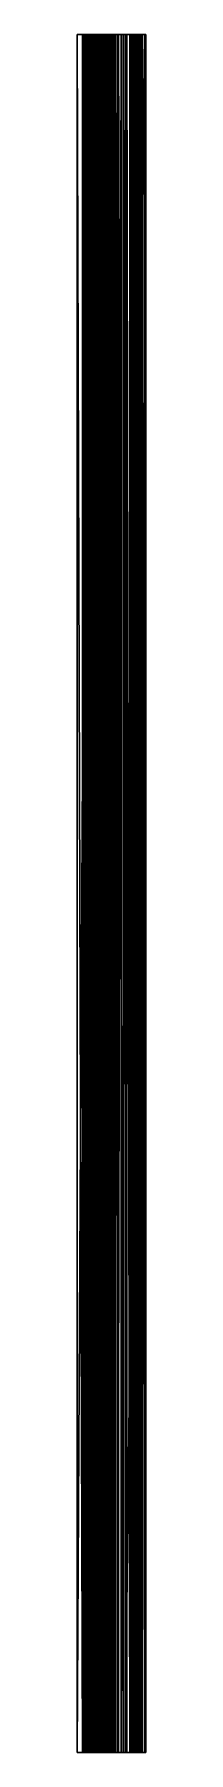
# Model space of a CAD drawing. Header units: millimetres. Extents: x -40 to 40, y -1000 to 1000.
import ezdxf

# ---------------------------------------------------------------- set-up
doc = ezdxf.new("R2010")
doc.units = ezdxf.units.MM
doc.layers.get('0').update_dxf_attribs({"color": 156})

msp = doc.modelspace()

# ---------------------------------------------------------------- meshes
at = {"color": 251}
mesh = msp.add_polyface(dxfattribs=at)
corners = [(-3.7, -1000, 5.1), (-6.3, -1000, 2.7), (-6.3, 1000, 2.7), (-7.8, -1000, 14.1), (-5.1, -1000, 16.3), (-5.1, 1000, 16.3), (-10.4, -1000, 11.8), (-7.8, 1000, 14.1), (-12.8, -1000, 9.4), (-10.4, 1000, 11.8), (-17.4, -1000, 4.1), (-15.2, -1000, 6.8), (-15.2, 1000, 6.8), (-19.5, -1000, 1.3), (-17.4, 1000, 4.1), (-12.8, 1000, 9.4), (-21.5, -1000, -1.6), (-19.5, 1000, 1.3), (-23.4, -1000, -4.6), (-21.5, 1000, -1.6), (-25.1, -1000, -7.7), (-23.4, 1000, -4.6), (-26.6, -1000, -10.9), (-25.1, 1000, -7.7), (-28, -1000, -14.2), (-26.6, 1000, -10.9), (-29.3, -1000, -17.8), (-28, 1000, -14.2), (-8.8, -1000, 0), (-8.8, 1000, 0), (-10.9, -1000, -2.5), (-10.9, 1000, -2.5), (-12.9, -1000, -5.4), (-12.9, 1000, -5.4), (-14.7, -1000, -8.5), (-14.7, 1000, -8.5), (-16.2, -1000, -11.7), (-16.2, 1000, -11.7), (-39.9, -1000, -17.8), (-29.3, 1000, -17.8), (-39.9, -1000, -42), (-39.9, 1000, -17.8), (-34, -1000, -42), (-39.9, 1000, -42), (-32.9, -1000, -39.9), (-33, -1000, -41), (-33, 1000, -41), (-31.7, -1000, -36.2), (-32.5, -1000, -38.1), (-32.5, 1000, -38.1), (-17.5, -1000, -15), (-17.5, 1000, -15), (-26.4, -1000, -31.2), (-27.8, -1000, -32.2), (-27.8, 1000, -32.2), (-24.4, -1000, -28.5), (-25.1, -1000, -29.8), (-25.1, 1000, -29.8), (-29.2, -1000, -33.4), (-30.6, -1000, -34.6), (-30.6, 1000, -34.6), (-23.7, -1000, -24.7), (-23.8, -1000, -26.7), (-23.8, 1000, -26.7), (-18.5, -1000, -18.5), (-18.5, 1000, -18.5), (-19.1, -1000, -22), (-19.1, 1000, -22), (-19.2, -1000, -23.7), (-19.2, 1000, -23.7), (-20.2, -1000, -24.7), (-23.7, 1000, -24.7), (-26.4, 1000, -31.2), (-32.9, 1000, -39.9), (-31.7, 1000, -36.2), (-29.2, 1000, -33.4), (-24.4, 1000, -28.5), (-33.1, -1000, -41.4), (-33.1, 1000, -41.4), (-19.3, -1000, -24.2), (-19.3, 1000, -24.2), (-33.3, -1000, -41.7), (-33.3, 1000, -41.7), (-33.6, -1000, -41.9), (-33.6, 1000, -41.9), (-34, 1000, -42), (-19.5, -1000, -24.5), (-19.5, 1000, -24.5), (-19.8, -1000, -24.6), (-19.8, 1000, -24.6), (-20.2, 1000, -24.7)]
mesh.append_faces([[corners[k] for k in face] for face in [(0, 1, 2), (3, 4, 5), (6, 3, 7), (8, 6, 9), (10, 11, 12), (13, 10, 14), (11, 8, 15), (16, 13, 17), (18, 16, 19), (20, 18, 21), (22, 20, 23), (24, 22, 25), (26, 24, 27), (1, 28, 29), (28, 30, 31), (30, 32, 33), (32, 34, 35), (34, 36, 37), (38, 26, 39), (40, 38, 41), (42, 40, 43), (44, 45, 46), (47, 48, 49), (36, 50, 51), (52, 53, 54), (55, 56, 57), (58, 59, 60), (61, 62, 63), (50, 64, 65), (64, 66, 67), (66, 68, 69), (70, 61, 71), (56, 52, 72), (48, 44, 73), (59, 47, 74), (53, 58, 75), (62, 55, 76), (45, 77, 78), (68, 79, 80), (77, 81, 82), (81, 83, 84), (83, 42, 85), (79, 86, 87), (86, 88, 89), (88, 70, 90)]], dxfattribs={"vtx2": -1, "color": 251})
mesh = msp.add_polyface(dxfattribs=at)
corners = [(-6.3, 1000, 2.7), (-3.7, 1000, 5.1), (-3.7, -1000, 5.1), (-5.1, 1000, 16.3), (-7.8, 1000, 14.1), (-7.8, -1000, 14.1), (-10.4, 1000, 11.8), (-10.4, -1000, 11.8), (-12.8, 1000, 9.4), (-12.8, -1000, 9.4), (-15.2, 1000, 6.8), (-17.4, 1000, 4.1), (-17.4, -1000, 4.1), (-19.5, 1000, 1.3), (-19.5, -1000, 1.3), (-15.2, -1000, 6.8), (-21.5, 1000, -1.6), (-21.5, -1000, -1.6), (-23.4, 1000, -4.6), (-23.4, -1000, -4.6), (-25.1, 1000, -7.7), (-25.1, -1000, -7.7), (-26.6, 1000, -10.9), (-26.6, -1000, -10.9), (-28, 1000, -14.2), (-28, -1000, -14.2), (-29.3, 1000, -17.8), (-29.3, -1000, -17.8), (-8.8, 1000, 0), (-6.3, -1000, 2.7), (-10.9, 1000, -2.5), (-8.8, -1000, 0), (-12.9, 1000, -5.4), (-10.9, -1000, -2.5), (-14.7, 1000, -8.5), (-12.9, -1000, -5.4), (-16.2, 1000, -11.7), (-14.7, -1000, -8.5), (-39.9, 1000, -17.8), (-39.9, -1000, -17.8), (-39.9, 1000, -42), (-39.9, -1000, -42), (-34, 1000, -42), (-34, -1000, -42), (-33, 1000, -41), (-32.9, 1000, -39.9), (-32.9, -1000, -39.9), (-32.5, 1000, -38.1), (-31.7, 1000, -36.2), (-31.7, -1000, -36.2), (-17.5, 1000, -15), (-16.2, -1000, -11.7), (-27.8, 1000, -32.2), (-26.4, 1000, -31.2), (-26.4, -1000, -31.2), (-25.1, 1000, -29.8), (-24.4, 1000, -28.5), (-24.4, -1000, -28.5), (-30.6, 1000, -34.6), (-29.2, 1000, -33.4), (-29.2, -1000, -33.4), (-23.8, 1000, -26.7), (-23.7, 1000, -24.7), (-23.7, -1000, -24.7), (-18.5, 1000, -18.5), (-17.5, -1000, -15), (-19.1, 1000, -22), (-18.5, -1000, -18.5), (-19.2, 1000, -23.7), (-19.1, -1000, -22), (-20.2, 1000, -24.7), (-20.2, -1000, -24.7), (-25.1, -1000, -29.8), (-32.5, -1000, -38.1), (-30.6, -1000, -34.6), (-27.8, -1000, -32.2), (-23.8, -1000, -26.7), (-33.1, 1000, -41.4), (-33, -1000, -41), (-19.3, 1000, -24.2), (-19.2, -1000, -23.7), (-33.3, 1000, -41.7), (-33.1, -1000, -41.4), (-33.6, 1000, -41.9), (-33.3, -1000, -41.7), (-33.6, -1000, -41.9), (-19.5, 1000, -24.5), (-19.3, -1000, -24.2), (-19.8, 1000, -24.6), (-19.5, -1000, -24.5), (-19.8, -1000, -24.6)]
mesh.append_faces([[corners[k] for k in face] for face in [(0, 1, 2), (3, 4, 5), (4, 6, 7), (6, 8, 9), (10, 11, 12), (11, 13, 14), (8, 10, 15), (13, 16, 17), (16, 18, 19), (18, 20, 21), (20, 22, 23), (22, 24, 25), (24, 26, 27), (28, 0, 29), (30, 28, 31), (32, 30, 33), (34, 32, 35), (36, 34, 37), (26, 38, 39), (38, 40, 41), (40, 42, 43), (44, 45, 46), (47, 48, 49), (50, 36, 51), (52, 53, 54), (55, 56, 57), (58, 59, 60), (61, 62, 63), (64, 50, 65), (66, 64, 67), (68, 66, 69), (62, 70, 71), (53, 55, 72), (45, 47, 73), (48, 58, 74), (59, 52, 75), (56, 61, 76), (77, 44, 78), (79, 68, 80), (81, 77, 82), (83, 81, 84), (42, 83, 85), (86, 79, 87), (88, 86, 89), (70, 88, 90)]], dxfattribs={"vtx2": -1, "color": 251})
mesh = msp.add_polyface(dxfattribs=at)
corners = [(-19.1, 1000, -22), (-19.2, 1000, -23.7), (-19.3, 1000, -24.2), (-19.8, 1000, -24.6), (-18.5, 1000, -18.5), (-24.4, 1000, -28.5), (-25.1, 1000, -29.8), (-26.4, 1000, -31.2), (-8.8, 1000, 0), (-10.9, 1000, -2.5), (-10.4, 1000, 11.8), (-6.3, 1000, 2.7), (5, 1000, 10.4), (1.9, 1000, 9), (-5.1, 1000, 16.3), (-2.4, 1000, 18.4), (0.4, 1000, 20.3), (3.3, 1000, 22.1), (7.5, 1000, 24.4), (11.4, 1000, 26.2), (16.2, 1000, 28), (29, 1000, 27.5), (28, 1000, 26), (27.3, 1000, 24.5), (26.4, 1000, 22.8), (25.5, 1000, 21.5), (24.2, 1000, 20.2), (22.9, 1000, 19.4), (21.2, 1000, 18.7), (18, 1000, 18), (8.2, 1000, 11.4), (13.5, 1000, 12.5), (18, 1000, 13.7), (18, 1000, 13.3), (17.8, 1000, 13), (17.5, 1000, 12.8), (17.1, 1000, 12.7), (16.1, 1000, 42), (39, 1000, 42), (39.7, 1000, 41.7), (36.3, 1000, 33.3), (34, 1000, 30.3), (31.7, 1000, 29.6), (30.1, 1000, 28.6), (-33.6, 1000, -41.9), (-34, 1000, -42), (-39.9, 1000, -42), (-32.5, 1000, -38.1), (-31.7, 1000, -36.2), (-30.6, 1000, -34.6), (-29.2, 1000, -33.4), (-27.8, 1000, -32.2), (-39.9, 1000, -17.8), (-29.3, 1000, -17.8)]
mesh.append_faces([[corners[k] for k in face] for face in [(31, 35, 36), (20, 43, 21), (51, 52, 53)]], dxfattribs={"vtx0": -1, "color": 251})
mesh.append_faces([[corners[k] for k in face] for face in [(0, 2, 3), (10, 14, 16), (16, 18, 20), (10, 16, 20), (20, 22, 24), (24, 26, 28), (20, 24, 28), (10, 20, 28), (12, 10, 29), (29, 33, 35), (31, 29, 35), (20, 38, 39), (39, 40, 41), (20, 39, 41), (47, 44, 46)]], dxfattribs={"vtx0": -1, "vtx1": -1, "vtx2": -1, "color": 251})
mesh.append_faces([[corners[k] for k in face] for face in [(10, 28, 29), (20, 41, 42), (20, 42, 43), (51, 46, 52)]], dxfattribs={"vtx0": -1, "vtx2": -1, "color": 251})
mesh.append_faces([[corners[k] for k in face] for face in [(4, 0, 3), (8, 9, 10), (11, 8, 10), (12, 13, 10), (30, 12, 29), (31, 30, 29), (48, 47, 46), (49, 48, 46), (50, 49, 46), (51, 50, 46)]], dxfattribs={"vtx1": -1, "vtx2": -1, "color": 251})
mesh.append_faces([[corners[k] for k in face] for face in [(0, 1, 2), (5, 6, 7), (14, 15, 16), (16, 17, 18), (18, 19, 20), (20, 21, 22), (22, 23, 24), (24, 25, 26), (26, 27, 28), (29, 32, 33), (33, 34, 35), (20, 37, 38), (44, 45, 46)]], dxfattribs={"vtx2": -1, "color": 251})
mesh = msp.add_polyface(dxfattribs=at)
corners = [(-19.3, 1000, -24.2), (-19.5, 1000, -24.5), (-19.8, 1000, -24.6), (-20.2, 1000, -24.7), (-23.7, 1000, -24.7), (-18.5, 1000, -18.5), (-17.5, 1000, -15), (-16.2, 1000, -11.7), (-14.7, 1000, -8.5), (-23.8, 1000, -26.7), (-24.4, 1000, -28.5), (-26.4, 1000, -31.2), (-27.8, 1000, -32.2), (-29.3, 1000, -17.8), (-28, 1000, -14.2), (-26.6, 1000, -10.9), (-25.1, 1000, -7.7), (-23.4, 1000, -4.6), (-21.5, 1000, -1.6), (-19.5, 1000, 1.3), (-17.4, 1000, 4.1), (-15.2, 1000, 6.8), (-12.8, 1000, 9.4), (-10.4, 1000, 11.8), (-12.9, 1000, -5.4), (-10.9, 1000, -2.5), (-3.7, 1000, 5.1), (-6.3, 1000, 2.7), (-1, 1000, 7.2), (1.9, 1000, 9), (-7.8, 1000, 14.1), (-5.1, 1000, 16.3), (21.2, 1000, 18.7), (22.9, 1000, 19.4), (22.9, -1000, 19.4), (39, 1000, 42), (39.4, 1000, 41.9), (39.7, 1000, 41.7), (39.9, 1000, 41.4), (39.9, 1000, 41), (39.9, 1000, 34.3), (39.9, 1000, 33.9), (39.7, 1000, 33.6), (39.4, 1000, 33.4), (39, 1000, 33.3), (36.3, 1000, 33.3), (36.3, 1000, 31.4), (36.3, 1000, 30.9), (36.1, 1000, 30.6), (35.8, 1000, 30.4), (35.4, 1000, 30.4), (34, 1000, 30.3), (-32.9, 1000, -39.9), (-33, 1000, -41), (-33.1, 1000, -41.4), (-33.3, 1000, -41.7), (-33.6, 1000, -41.9), (-32.5, 1000, -38.1)]
mesh.append_faces([[corners[k] for k in face] for face in [(5, 2, 4), (4, 10, 11), (11, 13, 15), (4, 11, 15), (15, 17, 19), (19, 21, 23), (15, 19, 23), (4, 15, 23), (8, 4, 23), (37, 39, 41), (41, 43, 45), (37, 41, 45), (45, 47, 49), (45, 49, 51), (52, 54, 56)]], dxfattribs={"vtx0": -1, "vtx1": -1, "vtx2": -1, "color": 251})
mesh.append_faces([[corners[k] for k in face] for face in [(6, 5, 4), (7, 6, 4), (8, 7, 4), (24, 8, 23), (25, 24, 23), (26, 27, 23), (28, 26, 23), (29, 28, 23), (57, 52, 56)]], dxfattribs={"vtx1": -1, "vtx2": -1, "color": 251})
mesh.append_faces([[corners[k] for k in face] for face in [(0, 1, 2), (2, 3, 4), (4, 9, 10), (11, 12, 13), (13, 14, 15), (15, 16, 17), (17, 18, 19), (19, 20, 21), (21, 22, 23), (23, 30, 31), (32, 33, 34), (35, 36, 37), (37, 38, 39), (39, 40, 41), (41, 42, 43), (43, 44, 45), (45, 46, 47), (47, 48, 49), (49, 50, 51), (52, 53, 54), (54, 55, 56)]], dxfattribs={"vtx2": -1, "color": 251})
mesh = msp.add_polyface(dxfattribs=at)
corners = [(17.1, -1000, 12.7), (13.5, -1000, 12.5), (13.5, 1000, 12.5), (18, -1000, 18), (18, -1000, 13.7), (18, 1000, 13.7), (8.2, -1000, 11.4), (8.2, 1000, 11.4), (5, -1000, 10.4), (5, 1000, 10.4), (1.9, -1000, 9), (1.9, 1000, 9), (21.2, -1000, 18.7), (18, 1000, 18), (24.2, -1000, 20.2), (22.9, -1000, 19.4), (22.9, 1000, 19.4), (26.4, -1000, 22.8), (25.5, -1000, 21.5), (25.5, 1000, 21.5), (28, -1000, 26), (27.3, -1000, 24.5), (27.3, 1000, 24.5), (30.1, -1000, 28.6), (29, -1000, 27.5), (29, 1000, 27.5), (35.4, -1000, 30.4), (34, -1000, 30.3), (34, 1000, 30.3), (36.3, -1000, 33.3), (36.3, -1000, 31.4), (36.3, 1000, 31.4), (31.7, -1000, 29.6), (31.7, 1000, 29.6), (39, -1000, 33.3), (36.3, 1000, 33.3), (39.9, -1000, 41), (39.9, -1000, 34.3), (39.9, 1000, 34.3), (16.1, -1000, 42), (39, -1000, 42), (39, 1000, 42), (16.2, -1000, 28), (16.1, 1000, 42), (-1, -1000, 7.2), (-1, 1000, 7.2), (-3.7, -1000, 5.1), (-3.7, 1000, 5.1), (7.5, -1000, 24.4), (11.4, -1000, 26.2), (11.4, 1000, 26.2), (3.3, -1000, 22.1), (7.5, 1000, 24.4), (16.2, 1000, 28), (0.4, -1000, 20.3), (3.3, 1000, 22.1), (-2.4, -1000, 18.4), (0.4, 1000, 20.3), (-5.1, -1000, 16.3), (-2.4, 1000, 18.4), (28, 1000, 26), (21.2, 1000, 18.7), (24.2, 1000, 20.2), (30.1, 1000, 28.6), (26.4, 1000, 22.8), (39.4, -1000, 41.9), (39.4, 1000, 41.9), (39.9, -1000, 33.9), (39.9, 1000, 33.9), (18, -1000, 13.3), (18, 1000, 13.3), (39.7, -1000, 41.7), (39.7, 1000, 41.7), (39.9, -1000, 41.4), (39.9, 1000, 41.4), (39.9, 1000, 41), (39.7, -1000, 33.6), (39.7, 1000, 33.6), (39.4, -1000, 33.4), (39.4, 1000, 33.4), (39, 1000, 33.3), (17.8, -1000, 13), (17.8, 1000, 13), (17.5, -1000, 12.8), (17.5, 1000, 12.8), (17.1, 1000, 12.7), (36.3, -1000, 30.9), (36.1, -1000, 30.6), (36.1, 1000, 30.6), (35.8, -1000, 30.4), (35.8, 1000, 30.4), (35.4, 1000, 30.4)]
mesh.append_faces([[corners[k] for k in face] for face in [(0, 1, 2), (3, 4, 5), (1, 6, 7), (6, 8, 9), (8, 10, 11), (12, 3, 13), (14, 15, 16), (17, 18, 19), (20, 21, 22), (23, 24, 25), (26, 27, 28), (29, 30, 31), (27, 32, 33), (34, 29, 35), (36, 37, 38), (39, 40, 41), (42, 39, 43), (10, 44, 45), (44, 46, 47), (48, 49, 50), (51, 48, 52), (49, 42, 53), (54, 51, 55), (56, 54, 57), (58, 56, 59), (24, 20, 60), (15, 12, 61), (18, 14, 62), (32, 23, 63), (21, 17, 64), (40, 65, 66), (37, 67, 68), (4, 69, 70), (65, 71, 72), (71, 73, 74), (73, 36, 75), (67, 76, 77), (76, 78, 79), (78, 34, 80), (69, 81, 82), (81, 83, 84), (83, 0, 85), (86, 87, 88), (87, 89, 90), (89, 26, 91)]], dxfattribs={"vtx2": -1, "color": 251})
mesh = msp.add_polyface(dxfattribs=at)
corners = [(13.5, 1000, 12.5), (17.1, 1000, 12.7), (17.1, -1000, 12.7), (18, 1000, 13.7), (18, 1000, 18), (18, -1000, 18), (8.2, 1000, 11.4), (13.5, -1000, 12.5), (5, 1000, 10.4), (8.2, -1000, 11.4), (1.9, 1000, 9), (5, -1000, 10.4), (21.2, 1000, 18.7), (21.2, -1000, 18.7), (22.9, 1000, 19.4), (24.2, 1000, 20.2), (24.2, -1000, 20.2), (25.5, 1000, 21.5), (26.4, 1000, 22.8), (26.4, -1000, 22.8), (27.3, 1000, 24.5), (28, 1000, 26), (28, -1000, 26), (29, 1000, 27.5), (30.1, 1000, 28.6), (30.1, -1000, 28.6), (34, 1000, 30.3), (35.4, 1000, 30.4), (35.4, -1000, 30.4), (36.3, 1000, 31.4), (36.3, 1000, 33.3), (36.3, -1000, 33.3), (31.7, 1000, 29.6), (34, -1000, 30.3), (39, 1000, 33.3), (39, -1000, 33.3), (39.9, 1000, 34.3), (39.9, 1000, 41), (39.9, -1000, 41), (39, 1000, 42), (16.1, 1000, 42), (16.1, -1000, 42), (16.2, 1000, 28), (16.2, -1000, 28), (-1, 1000, 7.2), (1.9, -1000, 9), (-3.7, 1000, 5.1), (-1, -1000, 7.2), (11.4, 1000, 26.2), (7.5, 1000, 24.4), (7.5, -1000, 24.4), (3.3, 1000, 22.1), (3.3, -1000, 22.1), (11.4, -1000, 26.2), (0.4, 1000, 20.3), (0.4, -1000, 20.3), (-2.4, 1000, 18.4), (-2.4, -1000, 18.4), (-5.1, 1000, 16.3), (-5.1, -1000, 16.3), (29, -1000, 27.5), (25.5, -1000, 21.5), (31.7, -1000, 29.6), (27.3, -1000, 24.5), (39.4, 1000, 41.9), (39, -1000, 42), (39.9, 1000, 33.9), (39.9, -1000, 34.3), (18, 1000, 13.3), (18, -1000, 13.7), (36.3, 1000, 30.9), (36.3, -1000, 31.4), (39.7, 1000, 41.7), (39.4, -1000, 41.9), (39.9, 1000, 41.4), (39.7, -1000, 41.7), (39.9, -1000, 41.4), (39.7, 1000, 33.6), (39.9, -1000, 33.9), (39.4, 1000, 33.4), (39.7, -1000, 33.6), (39.4, -1000, 33.4), (17.8, 1000, 13), (18, -1000, 13.3), (17.5, 1000, 12.8), (17.8, -1000, 13), (17.5, -1000, 12.8), (36.1, 1000, 30.6), (36.3, -1000, 30.9), (35.8, 1000, 30.4), (36.1, -1000, 30.6), (35.8, -1000, 30.4)]
mesh.append_faces([[corners[k] for k in face] for face in [(0, 1, 2), (3, 4, 5), (6, 0, 7), (8, 6, 9), (10, 8, 11), (4, 12, 13), (14, 15, 16), (17, 18, 19), (20, 21, 22), (23, 24, 25), (26, 27, 28), (29, 30, 31), (32, 26, 33), (30, 34, 35), (36, 37, 38), (39, 40, 41), (40, 42, 43), (44, 10, 45), (46, 44, 47), (48, 49, 50), (49, 51, 52), (42, 48, 53), (51, 54, 55), (54, 56, 57), (56, 58, 59), (21, 23, 60), (15, 17, 61), (24, 32, 62), (18, 20, 63), (64, 39, 65), (66, 36, 67), (68, 3, 69), (70, 29, 71), (72, 64, 73), (74, 72, 75), (37, 74, 76), (77, 66, 78), (79, 77, 80), (34, 79, 81), (82, 68, 83), (84, 82, 85), (1, 84, 86), (87, 70, 88), (89, 87, 90), (27, 89, 91)]], dxfattribs={"vtx2": -1, "color": 251})
mesh = msp.add_polyface(dxfattribs=at)
corners = [(-29.3, -1000, -17.8), (-39.9, -1000, -17.8), (-39.9, -1000, -42), (-34, -1000, -42), (-33.6, -1000, -41.9), (36.3, -1000, 31.4), (36.3, -1000, 30.9), (36.3, 1000, 30.9), (31.7, -1000, 29.6), (34, -1000, 30.3), (36.3, -1000, 33.3), (30.1, -1000, 28.6), (39.7, -1000, 41.7), (29, -1000, 27.5), (39, -1000, 42), (16.1, -1000, 42), (16.2, -1000, 28), (-25.1, -1000, -29.8), (-24.4, -1000, -28.5), (-23.8, -1000, -26.7), (-27.8, -1000, -32.2), (-23.7, -1000, -24.7), (-20.2, -1000, -24.7), (-19.8, -1000, -24.6), (-19.5, -1000, -24.5), (-19.3, -1000, -24.2), (-19.2, -1000, -23.7), (-19.1, -1000, -22), (-18.5, -1000, -18.5), (13.5, -1000, 12.5), (17.1, -1000, 12.7), (17.5, -1000, 12.8), (17.8, -1000, 13), (18, -1000, 13.3), (18, -1000, 13.7), (18, -1000, 18), (8.2, -1000, 11.4), (5, -1000, 10.4), (1.9, -1000, 9), (21.2, -1000, 18.7), (22.9, -1000, 19.4), (24.2, -1000, 20.2), (25.5, -1000, 21.5), (26.4, -1000, 22.8), (27.3, -1000, 24.5), (28, -1000, 26), (11.4, -1000, 26.2), (7.5, -1000, 24.4), (3.3, -1000, 22.1), (0.4, -1000, 20.3), (-2.4, -1000, 18.4), (-5.1, -1000, 16.3), (-8.8, -1000, 0), (-6.3, -1000, 2.7), (-10.9, -1000, -2.5)]
mesh.append_faces([[corners[k] for k in face] for face in [(13, 15, 16)]], dxfattribs={"vtx0": -1, "color": 251})
mesh.append_faces([[corners[k] for k in face] for face in [(0, 2, 4), (11, 10, 12), (13, 12, 14), (20, 17, 19), (21, 23, 25), (21, 25, 27), (29, 31, 33), (29, 33, 35), (35, 40, 42), (35, 42, 45), (45, 16, 47), (47, 49, 51), (45, 47, 51), (35, 45, 51), (38, 35, 51)]], dxfattribs={"vtx0": -1, "vtx1": -1, "vtx2": -1, "color": 251})
mesh.append_faces([[corners[k] for k in face] for face in [(13, 14, 15), (20, 19, 21), (21, 27, 28), (42, 44, 45)]], dxfattribs={"vtx0": -1, "vtx2": -1, "color": 251})
mesh.append_faces([[corners[k] for k in face] for face in [(8, 9, 10), (11, 8, 10), (13, 11, 12), (36, 29, 35), (37, 36, 35), (38, 37, 35), (52, 53, 51), (54, 52, 51)]], dxfattribs={"vtx1": -1, "vtx2": -1, "color": 251})
mesh.append_faces([[corners[k] for k in face] for face in [(0, 1, 2), (2, 3, 4), (5, 6, 7), (17, 18, 19), (21, 22, 23), (23, 24, 25), (25, 26, 27), (29, 30, 31), (31, 32, 33), (33, 34, 35), (35, 39, 40), (40, 41, 42), (42, 43, 44), (45, 13, 16), (16, 46, 47), (47, 48, 49), (49, 50, 51)]], dxfattribs={"vtx2": -1, "color": 251})
mesh = msp.add_polyface(dxfattribs=at)
corners = [(-29.2, -1000, -33.4), (-27.8, -1000, -32.2), (-29.3, -1000, -17.8), (-33.6, -1000, -41.9), (-33.3, -1000, -41.7), (-33.1, -1000, -41.4), (-33, -1000, -41), (-32.9, -1000, -39.9), (-32.5, -1000, -38.1), (-31.7, -1000, -36.2), (-30.6, -1000, -34.6), (34, -1000, 30.3), (35.4, -1000, 30.4), (35.8, -1000, 30.4), (36.1, -1000, 30.6), (36.3, -1000, 30.9), (36.3, -1000, 31.4), (36.3, -1000, 33.3), (39, -1000, 33.3), (39.4, -1000, 33.4), (39.7, -1000, 33.6), (39.9, -1000, 33.9), (39.9, -1000, 34.3), (39.9, -1000, 41), (39.9, -1000, 41.4), (39.7, -1000, 41.7), (39.4, -1000, 41.9), (39, -1000, 42), (-26.4, -1000, -31.2), (-25.1, -1000, -29.8), (-23.7, -1000, -24.7), (-18.5, -1000, -18.5), (-17.5, -1000, -15), (-16.2, -1000, -11.7), (-1, -1000, 7.2), (1.9, -1000, 9), (-5.1, -1000, 16.3), (-3.7, -1000, 5.1), (-6.3, -1000, 2.7), (-12.9, -1000, -5.4), (-10.9, -1000, -2.5), (-14.7, -1000, -8.5), (-7.8, -1000, 14.1), (-10.4, -1000, 11.8), (-12.8, -1000, 9.4), (-15.2, -1000, 6.8), (-17.4, -1000, 4.1), (-19.5, -1000, 1.3), (-21.5, -1000, -1.6), (-23.4, -1000, -4.6), (-25.1, -1000, -7.7), (-26.6, -1000, -10.9), (-28, -1000, -14.2)]
mesh.append_faces([[corners[k] for k in face] for face in [(1, 52, 2)]], dxfattribs={"vtx0": -1, "color": 251})
mesh.append_faces([[corners[k] for k in face] for face in [(0, 2, 10)]], dxfattribs={"vtx0": -1, "vtx1": -1, "color": 251})
mesh.append_faces([[corners[k] for k in face] for face in [(3, 5, 7), (2, 3, 7), (11, 13, 15), (11, 15, 17), (17, 19, 21), (21, 23, 25), (17, 21, 25), (30, 33, 36), (36, 43, 45), (45, 47, 49), (36, 45, 49), (30, 36, 49), (1, 30, 49), (1, 49, 51)]], dxfattribs={"vtx0": -1, "vtx1": -1, "vtx2": -1, "color": 251})
mesh.append_faces([[corners[k] for k in face] for face in [(2, 7, 8), (2, 8, 9), (2, 9, 10), (30, 31, 32), (30, 32, 33), (1, 51, 52)]], dxfattribs={"vtx0": -1, "vtx2": -1, "color": 251})
mesh.append_faces([[corners[k] for k in face] for face in [(34, 35, 36), (37, 34, 36), (38, 37, 36), (39, 40, 36), (41, 39, 36), (33, 41, 36)]], dxfattribs={"vtx1": -1, "vtx2": -1, "color": 251})
mesh.append_faces([[corners[k] for k in face] for face in [(0, 1, 2), (3, 4, 5), (5, 6, 7), (11, 12, 13), (13, 14, 15), (15, 16, 17), (17, 18, 19), (19, 20, 21), (21, 22, 23), (23, 24, 25), (25, 26, 27), (1, 28, 29), (36, 42, 43), (43, 44, 45), (45, 46, 47), (47, 48, 49), (49, 50, 51)]], dxfattribs={"vtx2": -1, "color": 251})

doc.saveas('drawing.dxf')
